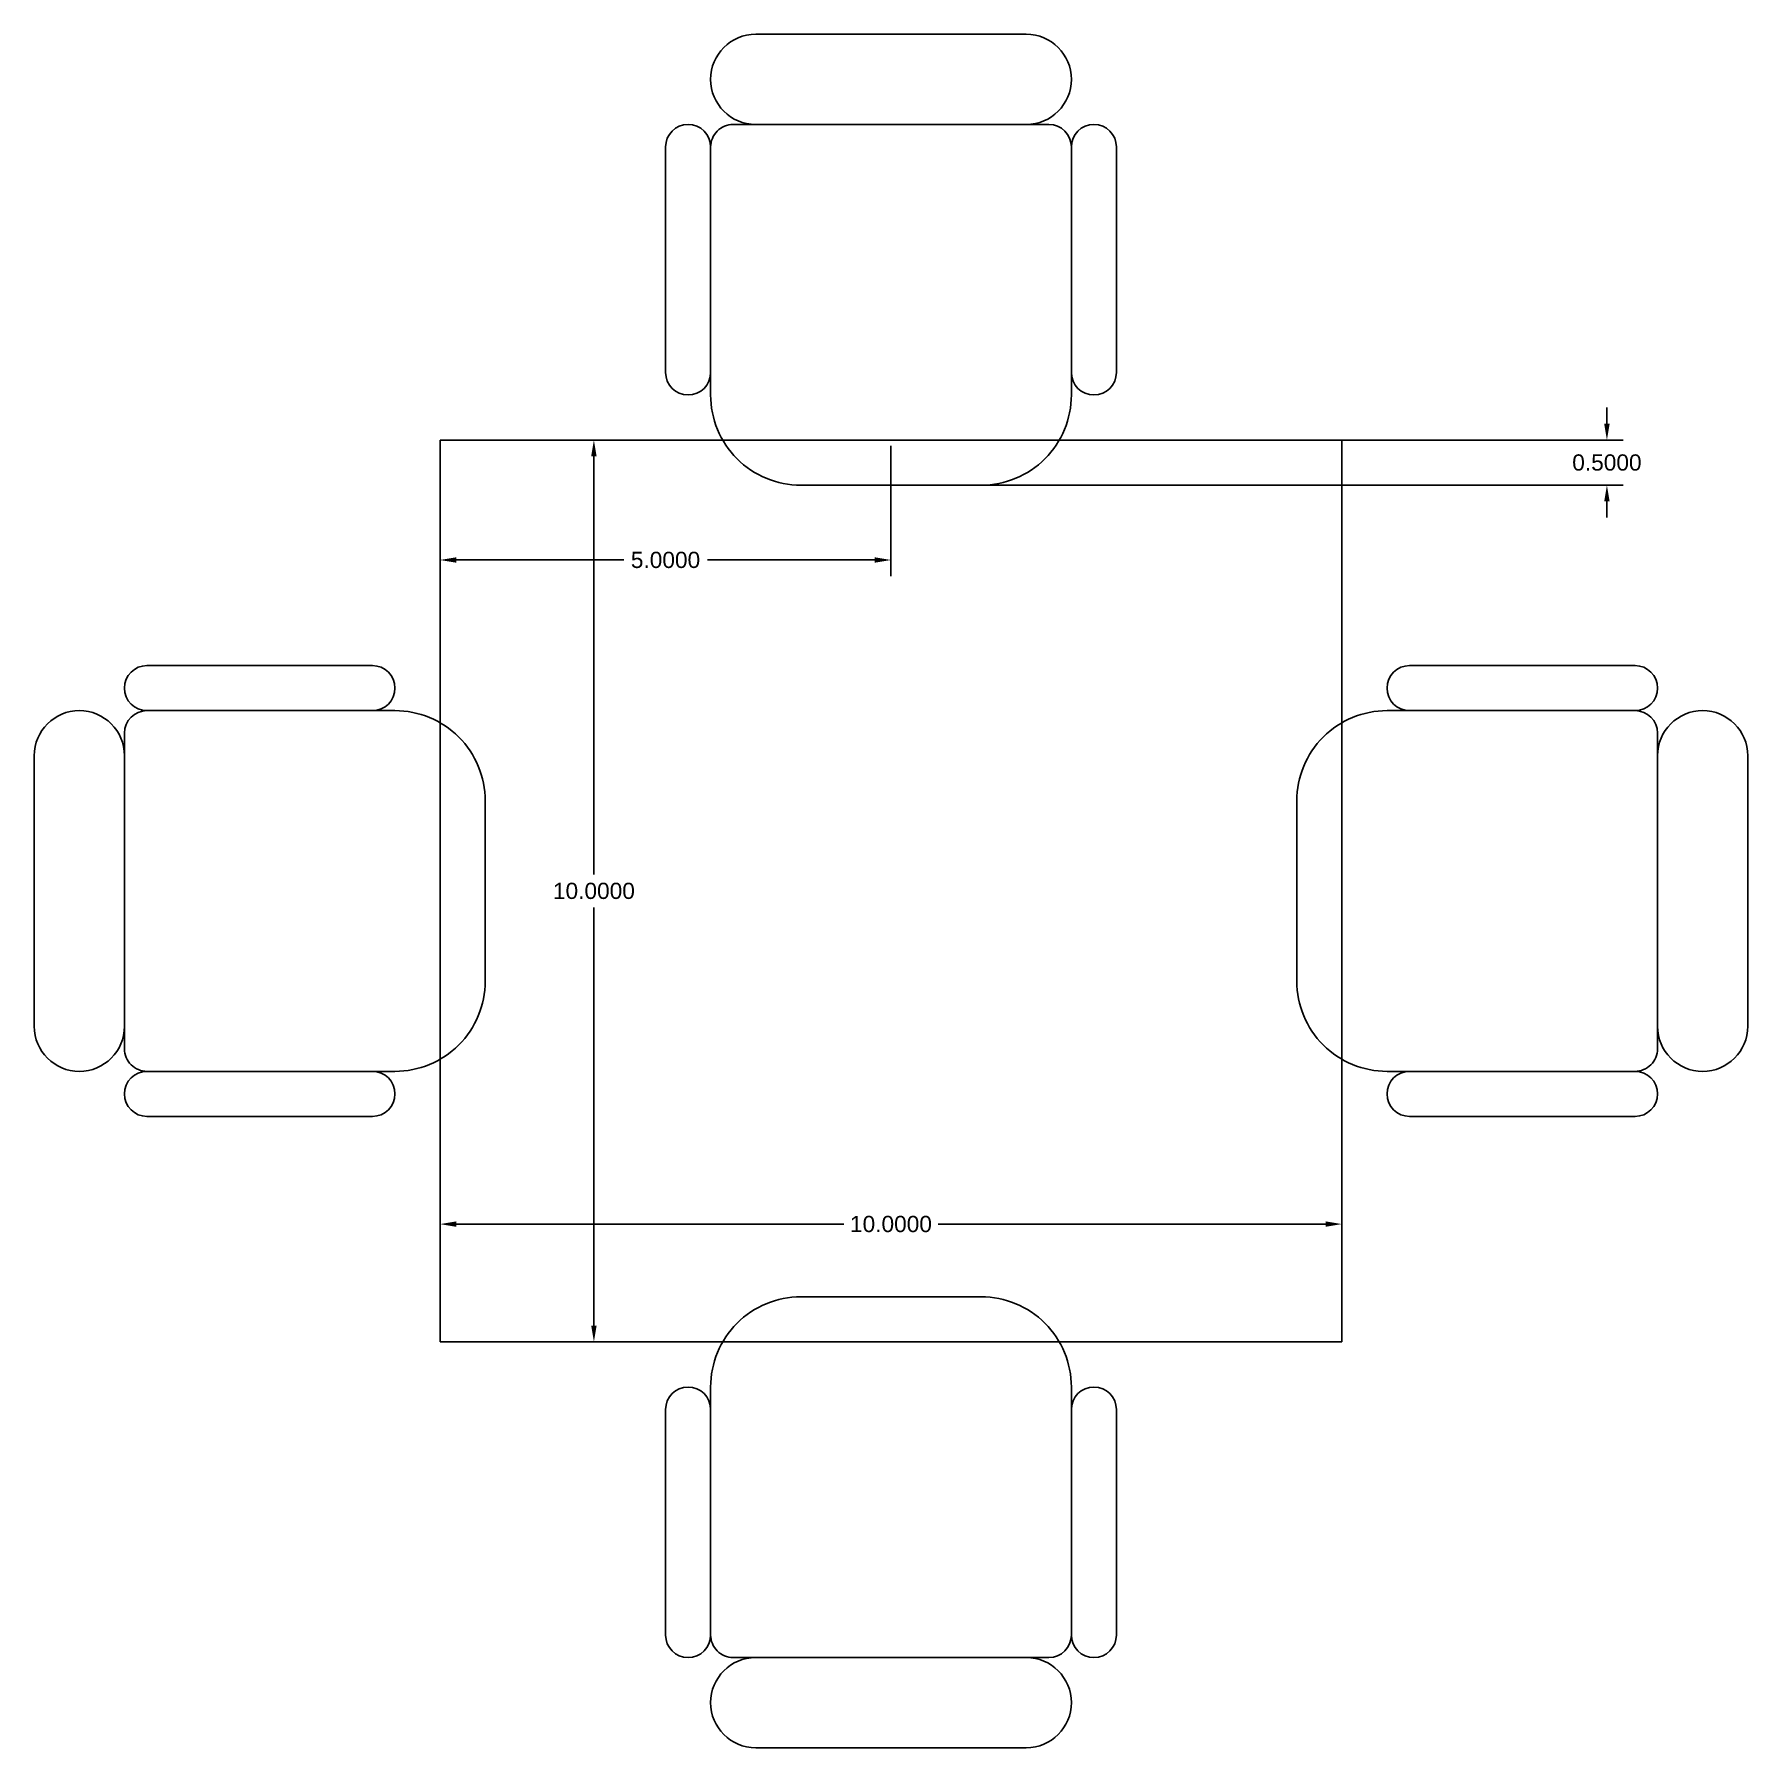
# Model space of a CAD drawing. Header units: inches. Extents: x 22.3 to 41.3, y 2.5 to 21.5.
import ezdxf

# ---------------------------------------------------------------- set-up
doc = ezdxf.new("R2010")
doc.units = ezdxf.units.IN
doc.header["$MEASUREMENT"] = 0
doc.layers.add('dimension', color=50, linetype='Continuous')
doc.styles.get("Standard").update_dxf_attribs({"font": 'arial.ttf'})
doc.dimstyles.get("Standard").update_dxf_attribs({"dimtxt": 0.18, "dimasz": 0.18, "dimexe": 0.18, "dimexo": 0.0625, "dimgap": 0.09, "dimtad": 0, "dimtih": 1, "dimtoh": 1, "dimdec": 4, "dimzin": 0, "dimdsep": 46, "dimtxsty": 'Standard', "dimcen": 0.09, "dimadec": 0, "dimazin": 0, "dimtfac": 1, "dimtdec": 4, "dimtofl": 0, "dimtmove": 0, "dimatfit": 3, "dimfxl": 1, "dimtolj": 1, "dimtzin": 0, "dimarcsym": 0})

# ---------------------------------------------------------------- blocks, each defined once
blk = doc.blocks.new('chair table setup 1')
for points in [[(1.5, 5), (-1.5, 5)], [(1.75, 4), (-1.75, 4)], [(-2.5, 3.75), (-2.5, 1.25)], [(-2, 1), (-2, 3.75)], [(2, 1), (2, 3.75)], [(2.5, 3.75), (2.5, 1.25)]]:
    blk.add_lwpolyline(points)
for points in [[(-2, 3.75, -0.414214), (-1.75, 4), (1.75, 4)], [(-2, 3.75), (-2, 1, 0.414214), (-1, 0), (1, 0, 0.414214), (2, 1), (2, 3.75)]]:
    blk.add_lwpolyline(points, format="xyb")
for centre, radius, start, end in [((-1.5, 4.5), 0.5, 90, 270), ((1.5, 4.5), 0.5, 270, 90), ((-2.25, 3.75), 0.25, 0, 180), ((1.75, 3.75), 0.25, 0, 90), ((2.25, 3.75), 0.25, 0, 180), ((-2.25, 1.25), 0.25, 180, 0), ((2.25, 1.25), 0.25, 180, 0)]:
    blk.add_arc(centre, radius, start, end)
blk = doc.blocks.new('*D12')
at = {"layer": 'Defpoints', "color": 0, "transparency": 16777216}
for p in [(31.828, 17.021), (31.828, 16.521), (39.767, 16.521)]:
    blk.add_point(p, dxfattribs=at)
at = {"layer": 'dimension', "color": 0, "lineweight": -2, "transparency": 16777216}
for p, q in [((39.767, 17.201), (39.767, 17.381)), ((31.891, 17.021), (39.947, 17.021)), ((31.891, 16.521), (39.947, 16.521)), ((39.767, 16.341), (39.767, 16.161))]:
    blk.add_line(p, q, dxfattribs=at)
at = {"layer": 'dimension', "color": 0, "transparency": 16777216}
for points in [[(39.737, 17.201), (39.797, 17.201), (39.767, 17.021)], [(39.737, 16.341), (39.797, 16.341), (39.767, 16.521)]]:
    blk.add_solid(points, dxfattribs=at)
at = {"layer": 'dimension', "color": 0, "transparency": 16777216, "insert": (39.767, 16.771), "char_height": 0.18, "attachment_point": 5}
blk.add_mtext('\\A1;0.5000', dxfattribs=at)
blk = doc.blocks.new('*D13')
at = {"layer": 'Defpoints', "color": 0, "transparency": 16777216}
for p in [(26.828, 17.021), (31.828, 17.021), (26.828, 15.691)]:
    blk.add_point(p, dxfattribs=at)
at = {"layer": 'dimension', "color": 0, "lineweight": -2, "transparency": 16777216}
for p, q in [((26.828, 16.958), (26.828, 15.511)), ((31.828, 16.958), (31.828, 15.511)), ((27.008, 15.691), (28.865, 15.691)), ((31.648, 15.691), (29.792, 15.691))]:
    blk.add_line(p, q, dxfattribs=at)
at = {"layer": 'dimension', "color": 0, "transparency": 16777216}
for points in [[(27.008, 15.721), (27.008, 15.661), (26.828, 15.691)], [(31.648, 15.721), (31.648, 15.661), (31.828, 15.691)]]:
    blk.add_solid(points, dxfattribs=at)
at = {"layer": 'dimension', "color": 0, "transparency": 16777216, "insert": (29.328, 15.691), "char_height": 0.18, "attachment_point": 5}
blk.add_mtext('\\A1;5.0000', dxfattribs=at)
blk = doc.blocks.new('*D14')
at = {"layer": 'Defpoints', "color": 0, "transparency": 16777216}
for p in [(28.046, 17.021), (28.046, 7.021), (28.534, 7.021)]:
    blk.add_point(p, dxfattribs=at)
at = {"layer": 'dimension', "color": 0, "lineweight": -2, "transparency": 16777216}
for p, q in [((28.109, 17.021), (28.714, 17.021)), ((28.534, 16.841), (28.534, 12.202)), ((28.534, 7.201), (28.534, 11.839)), ((28.109, 7.021), (28.714, 7.021))]:
    blk.add_line(p, q, dxfattribs=at)
at = {"layer": 'dimension', "color": 0, "transparency": 16777216}
for points in [[(28.504, 16.841), (28.564, 16.841), (28.534, 17.021)], [(28.504, 7.201), (28.564, 7.201), (28.534, 7.021)]]:
    blk.add_solid(points, dxfattribs=at)
at = {"layer": 'dimension', "color": 0, "transparency": 16777216, "insert": (28.534, 12.021), "char_height": 0.18, "attachment_point": 5}
blk.add_mtext('\\A1;10.0000', dxfattribs=at)
blk = doc.blocks.new('*D11')
at = {"layer": 'Defpoints', "color": 0, "transparency": 16777216}
for p in [(36.828, 8.327), (26.828, 8.108), (36.828, 8.108)]:
    blk.add_point(p, dxfattribs=at)
at = {"layer": 'dimension', "color": 0, "lineweight": -2, "transparency": 16777216}
for p, q in [((26.828, 8.17), (26.828, 8.507)), ((36.828, 8.17), (36.828, 8.507)), ((27.008, 8.327), (31.304, 8.327)), ((36.648, 8.327), (32.353, 8.327))]:
    blk.add_line(p, q, dxfattribs=at)
at = {"layer": 'dimension', "color": 0, "transparency": 16777216}
for points in [[(27.008, 8.357), (27.008, 8.297), (26.828, 8.327)], [(36.648, 8.357), (36.648, 8.297), (36.828, 8.327)]]:
    blk.add_solid(points, dxfattribs=at)
at = {"layer": 'dimension', "color": 0, "transparency": 16777216, "insert": (31.828, 8.327), "char_height": 0.18, "attachment_point": 5}
blk.add_mtext('\\A1;10.0000', dxfattribs=at)

msp = doc.modelspace()

# ---------------------------------------------------------------- linework, layer by layer
at = {"transparency": 33554687}
for p, q in [((26.82847, 17.02059), (36.82847, 17.02059)), ((26.82847, 7.02059), (26.82847, 17.02059)), ((26.82847, 17.02059), (26.82847, 16.52059)), ((26.82847, 17.02059), (27.32847, 17.02059)), ((36.82847, 17.02059), (36.32847, 17.02059)), ((36.82847, 17.02059), (36.82847, 7.02059)), ((30.82847, 16.52059), (32.82847, 16.52059)), ((27.32847, 13.02059), (27.32847, 11.02059)), ((36.32847, 13.02059), (36.32847, 11.02059)), ((26.82847, 7.02059), (26.82847, 7.52059)), ((30.82847, 7.52059), (32.82847, 7.52059)), ((36.82847, 7.02059), (26.82847, 7.02059))]:
    msp.add_line(p, q, dxfattribs=at)

# ---------------------------------------------------------------- block references
msp.add_blockref('chair table setup 1', (31.82847, 16.52059), dxfattribs=at)
at = {"transparency": 33554687, "rotation": 90.00000000000006}
msp.add_blockref('chair table setup 1', (27.32847, 12.02059), dxfattribs=at)
at = {"transparency": 33554687, "xscale": -1}
for p, rotation in [((36.32847, 12.02059), 269.9999999999999), ((31.82847, 7.52059), 180)]:
    msp.add_blockref('chair table setup 1', p, dxfattribs=dict(at, rotation=rotation))

# ---------------------------------------------------------------- dimensions: what is measured, and where the dimension line sits
at = {"layer": 'dimension', "transparency": 33554687}
for p1, p2, distance, picture, middle in [((31.82847, 17.02059), (31.82847, 16.52059), 7.93805, '*D12', (39.76652, 16.77059)), ((31.82847, 17.02059), (26.82847, 17.02059), 1.32918, '*D13', (29.32847, 15.69141)), ((26.82847, 8.10764), (36.82847, 8.10764), 0.21947, '*D11', (31.82847, 8.32711))]:
    dim = msp.add_aligned_dim(p1=p1, p2=p2, distance=distance, dimstyle='Standard', dxfattribs=at)
    dim.commit()
    dim.dimension.update_dxf_attribs({"geometry": picture, "text_midpoint": middle})
dim = msp.add_linear_dim(base=(28.53442, 7.02059), p1=(28.0463, 17.02059), p2=(28.0463, 7.02059), angle=90, dimstyle='Standard', dxfattribs=at)
dim.commit()
dim.dimension.update_dxf_attribs({"geometry": '*D14', "text_midpoint": (28.53442, 12.02059)})

doc.saveas('drawing.dxf')
